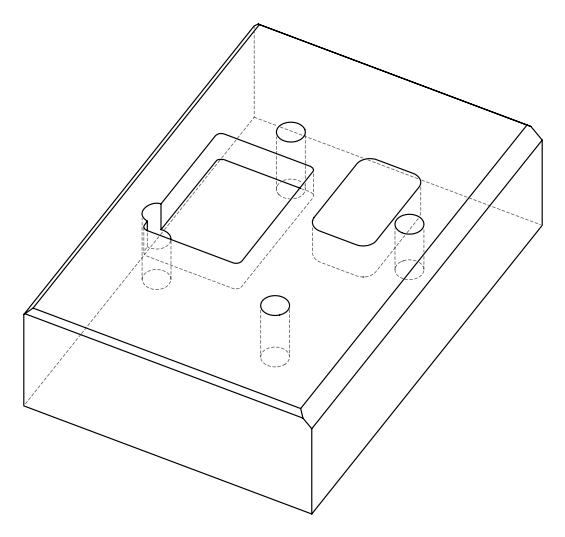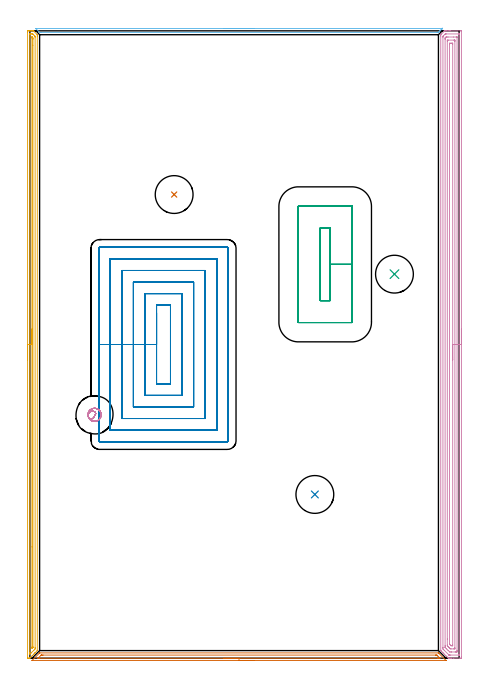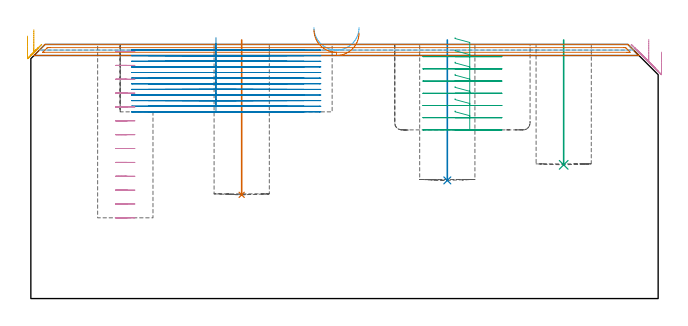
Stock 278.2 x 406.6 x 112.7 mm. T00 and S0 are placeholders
(PLAN: 10 operations, 4 tool changes, 82.6 min)
(1 INDEXABLE_INSERT_DRILL_BLIND_HOLE_FROM_SOLID | STEP1POCKET | NXT0302_020 | 0.28 min | 31279 mm3)
(2 INDEXABLE_INSERT_DRILL_BLIND_HOLE_FROM_SOLID_1 | STEP1POCKET_2 | NXT0302_020 | 0.25 min | 28259 mm3)
(3 INDEXABLE_INSERT_DRILL_BLIND_HOLE_FROM_SOLID_2 | STEP1POCKET_3 | NXT0302_020 | 0.22 min | 25017 mm3)
(4 AREA_MILL | FG_CHAMFER_SURFACE | UGT0205_001 | 16.49 min | 36503 mm3)
(5 AREA_MILL_1 | FG_CHAMFER_SURFACE_1 | UGT0205_001 | 9.86 min | 8072 mm3)
(6 AREA_MILL_2 | FG_CHAMFER_SURFACE_2 | UGT0205_001 | 2.25 min | 814 mm3)
(7 AREA_MILL_3 | FG_CHAMFER_SURFACE_3 | UGT0205_001 | 4.41 min | 3145 mm3)
(8 MILL_RECTANGULAR_POCKET | POCKET_RECTANGULAR_STRAIGHT | NXT0201_013 | Follow Part, ap 2.5, ae 75% | 40.85 min | 381524 mm3)
(9 MILL_RECTANGULAR_POCKET_1 | POCKET_RECTANGULAR_STRAIGHT_1 | NXT0201_007 | Follow Part, ap 6.25, ae 75% | 5.74 min | 222619 mm3)
(10 MILL_BLIND_HOLE_FROM_SOLID_MATERIAL | STEP1POCKET_1 | NXT0201_012 | Spiral | 2.22 min | 27479 mm3)
(TOOL NXT0302_020 | Index. Insert Drill 24.5mm [880-D2450L25-03] | D24.5 PA176 FL74 Z2)
(TOOL UGT0205_001 | Chamfer Mill 20 x 3 x 45 deg. | D20 FL50 Z2)
(TOOL NXT0201_013 | ENDMILL 10mm | D10 FL30 Z4)
(TOOL NXT0201_007 | ENDMILL 25mm [R216.25-25050GCK54P 1620] | D25 R3 FL54 Z5)
(TOOL NXT0201_012 | ENDMILL 16mm [2P460-1600-NA 1630] | D16 FL38 Z6)
(OP 1 INDEXABLE_INSERT_DRILL_BLIND_HOLE_FROM_SOLID)
G17 G21 G94 G90
T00 M6
G54
G17 G0 G90 X93.5 Y300.5 S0 M3
G43 Z122.7 H1
G94 G81 G98 Z46. F250. R114.7
G80
M5
M2
(OP 2 INDEXABLE_INSERT_DRILL_BLIND_HOLE_FROM_SOLID_1)
G17 G21 G94 G90
T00 M6
G54
G17 G0 G90 X184.7 Y106.1 S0 M3
G43 Z122.7 H1
G94 G81 G98 Z52.4 F250. R114.7
G80
M5
M2
(OP 3 INDEXABLE_INSERT_DRILL_BLIND_HOLE_FROM_SOLID_2)
G17 G21 G94 G90
T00 M6
G54
G17 G0 G90 X236.3 Y248.9 S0 M3
G43 Z122.7 H1
G94 G81 G98 Z59.3 F250. R114.7
G80
M5
M2
(OP 4 AREA_MILL)
G17 G21 G94 G90
T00 M6
G54
G17 G0 G90 X279.7 Y213.3 S1061 M3
G43 Z122.7 H0
Z109.3
G94 G1 Y213.262 Z108.428 F250.
Y213.148 Z107.564
Y212.959 Z106.712
Y212.697 Z105.88
Y212.363 Z105.074
Y211.96 Z104.3
Y211.492 Z103.564
Y210.96 Z102.872
Y210.371 Z102.229
Y209.728 Z101.64
Y209.036 Z101.108
Y208.3 Z100.64
Y207.526 Z100.237
Y206.72 Z99.903
Y205.888 Z99.641
Y205.037 Z99.452
Y204.172 Z99.338
Y203.3 Z99.3
Y0.996
X279.699 Y0.612 Z99.301
X279.695 Y0.109 Z99.303
X279.692 Y0.009 Z99.306
X279.196 Y0. Z99.801
X274.77 Z104.224
X273.328 Z105.669
X273. Z105.996
X272.345 Z106.655
X271.885 Z107.115
X271.23 Y0.008 Z107.77
X271.202 Y0.01 Z107.798
X271.038 Y0.165 Z107.962
X270.62 Y0.58 Z108.38
X270.29 Y0.909 Z108.708
X269.637 Y1.563 Z109.363
X269.459 Y1.739 Z109.537
X268.774 Y2.426 Z110.226
X268.574 Y2.624 Z110.422
X267.912 Y3.289 Z111.088
X267.689 Y3.509 Z111.307
X267.049 Y4.151 Z111.951
X266.523 Y4.677 Z112.477
X266.369 Y4.833 Z112.629
X266.304 Y4.905 Z112.69
X266.3 Y5.076 Z112.7
Y403.31
X266.303 Y404.082 Z112.693
X266.305 Y404.103 Z112.691
X266.403 Y404.203 Z112.595
X266.745 Y404.545 Z112.255
X268.655 Y406.455 Z110.344
X268.693 Y406.495 Z110.303
X268.798 Y406.59 Z110.194
X268.899 Y406.599 Z110.093
X269.344 Y406.6 Z109.655
X269.689 Z109.31
X270.344 Z108.651
X271.557 Z107.44
X272.115 Z106.88
X272.721 Z106.274
X279.196 Z99.801
X279.477 Y406.598 Z99.52
X279.692 Y406.59 Z99.306
X279.699 Y406.374 Z99.299
X279.7 Y203.3 Z99.3
X278.286 Z100.714
X278.285 Y2.181 Z100.715
X278.284 Y2.072 Z100.716
X278.281 Y2.02 Z100.719
X278.28 Y2.013 Z100.72
X278.266 Y2.009 Z100.735
X278.214 Y2.005 Z100.786
X277.819 Y2. Z101.181
X272.509 Z106.491
X272.115 Y2.002 Z106.885
X271.721 Y2.008 Z107.279
X271.67 Y2.01 Z107.33
X271.635 Y2.027 Z107.365
X271.58 Y2.077 Z107.42
X271.47 Y2.182 Z107.53
X271.252 Y2.397 Z107.748
X268.574 Y5.076 Z110.426
X267.721 Y5.936 Z111.279
X267.72 Y5.969 Z111.28
X267.714 Y6.836 Z111.286
Y6.862
Y402.417
X267.72 Y402.85 Z111.28
X267.723 Y403.061 Z111.277
X267.827 Y403.171 Z111.173
X267.961 Y403.31 Z111.039
X268.854 Y404.203 Z110.146
X269.163 Y404.501 Z109.837
X269.264 Y404.59 Z109.736
X269.459 Y404.593 Z109.541
X269.951 Y404.599 Z109.049
X277.918 Z101.082
X278.159 Y404.595 Z100.841
X278.266 Y404.59 Z100.734
X278.279 Y404.587 Z100.721
X278.281 Y404.57 Z100.719
X278.284 Y404.522 Z100.716
X278.285 Y404.424 Z100.715
X278.286 Y404.228 Z100.714
Y203.3
X276.872 Z102.128
X276.871 Y5.076 Z102.129
X276.87 Y4.744 Z102.13
X276.866 Y4.183 Z102.134
X276.865 Y4.026 Z102.135
X276.714 Y4.009 Z102.286
X276.541 Y4.004 Z102.459
X275.837 Y4. Z103.163
X275.656 Z103.344
X273.182 Z105.818
X273. Z106.
X272.293 Y4.004 Z106.707
X272.115 Y4.01 Z106.885
X271.927 Y4.183 Z107.073
X271.23 Y4.871 Z107.77
X271.023 Y5.076 Z107.977
X270.13 Y5.969 Z108.87
X269.459 Y6.642 Z109.541
X269.243 Y6.862 Z109.757
X269.17 Y6.944 Z109.83
X269.135 Y6.992 Z109.865
X269.134 Y7.029 Z109.866
X269.131 Y7.193 Z109.869
X269.129 Y7.755 Z109.871
Y8.088
Y400.964
X269.13 Y401.524 Z109.87
X269.132 Y401.854 Z109.868
X269.135 Y401.967 Z109.865
X269.146 Y402.035 Z109.854
X269.488 Y402.388 Z109.512
X269.517 Y402.417 Z109.483
X269.685 Y402.574 Z109.315
X269.981 Y402.59 Z109.019
X270.165 Y402.598 Z108.835
X270.344 Y402.599 Z108.656
X271.048 Y402.6 Z107.952
X274.589 Z104.411
X276.359 Z102.641
X276.541 Y402.599 Z102.459
X276.722 Y402.595 Z102.278
X276.843 Y402.59 Z102.157
X276.866 Y402.583 Z102.134
X276.867 Y402.567 Z102.133
X276.869 Y402.528 Z102.131
X276.871 Y402.417 Z102.129
X276.872 Y203.3 Z102.128
X275.457 Z103.543
Y6.862
X275.455 Y6.171 Z103.545
X275.453 Y6.07 Z103.547
X275.451 Y6.018 Z103.549
X275.411 Y6.01 Z103.589
X274.74 Y6. Z104.26
X272.968 Y6.001 Z106.032
X272.538 Y6.023 Z106.462
X272.115 Y6.439 Z106.885
X271.687 Y6.862 Z107.313
X271.23 Y7.32 Z107.77
X270.797 Y7.755 Z108.203
X270.651 Y7.91 Z108.349
X270.55 Y8.02 Z108.45
X270.548 Y8.102 Z108.452
X270.544 Y8.447 Z108.456
X270.543 Y12.389 Z108.457
Y399.738
X270.545 Y400.429 Z108.455
X270.547 Y400.529 Z108.453
X270.549 Y400.582 Z108.451
X270.589 Y400.59 Z108.411
X271.26 Y400.6 Z107.74
X274.801 Z104.199
X275.206 Y400.596 Z103.794
X275.408 Y400.591 Z103.592
X275.451 Y400.589 Z103.549
X275.453 Y400.554 Z103.547
X275.455 Y400.495 Z103.545
X275.457 Y399.938 Z103.543
Y399.738
Y203.3
X274.043 Z104.957
X274.042 Y8.489 Z104.958
X274.041 Y8.329 Z104.959
X274.036 Y8.02 Z104.964
X273.885 Y8.01 Z105.115
X273.638 Y8.004 Z105.362
X273. Y8.01 Z106.
X272.356 Y8.648 Z106.644
X272.115 Y8.896 Z106.885
X271.964 Y9.068 Z107.036
X271.959 Y9.381 Z107.041
X271.958 Y9.541 Z107.042
Y398.111
X271.959 Y398.271 Z107.041
X271.964 Y398.58 Z107.036
X272.115 Y398.59 Z106.885
X272.361 Y398.597 Z106.639
X273. Y398.6 Z106.
X273.243 Z105.757
X273.885 Y398.596 Z105.115
X273.977 Y398.594 Z105.023
X274.027 Y398.591 Z104.973
X274.036 Y398.43 Z104.964
X274.041 Y398.111 Z104.959
X274.042 Y397.952 Z104.958
X274.043 Y203.3 Z104.957
Y202.428 Z104.995
Y201.564 Z105.109
Y200.712 Z105.298
Y199.88 Z105.56
Y199.074 Z105.894
Y198.3 Z106.297
Y197.564 Z106.765
Y196.872 Z107.296
Y196.229 Z107.886
Y195.64 Z108.529
Y195.109 Z109.221
Y194.64 Z109.957
Y194.237 Z110.731
Y193.903 Z111.537
Y193.641 Z112.369
Y193.452 Z113.22
Y193.338 Z114.085
Y193.3 Z114.957
G0 Z122.7
M5
M2
(OP 5 AREA_MILL_1)
G17 G21 G94 G90
T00 M6
G54
G17 G0 G90 X-1.5 Y193.3 S1061 M3
G43 Z122.7 H0
Z116.4
G94 G1 Y193.338 Z115.528 F250.
Y193.452 Z114.663
Y193.641 Z113.812
Y193.903 Z112.98
Y194.237 Z112.174
Y194.64 Z111.4
Y195.108 Z110.664
Y195.64 Z109.972
Y196.229 Z109.329
Y196.872 Z108.739
Y197.564 Z108.208
Y198.3 Z107.74
Y199.074 Z107.337
Y199.88 Z107.003
Y200.712 Z106.741
Y201.564 Z106.552
Y202.428 Z106.438
Y203.3 Z106.4
Y405.596
X-1.499 Y405.988 Z106.401
X-1.494 Y406.483 Z106.402
X-1.491 Y406.591 Z106.405
X-1.004 Y406.6 Z106.89
X-0.447 Z107.45
X-0.119 Z107.777
X0.438 Z108.334
X0.765 Z108.661
X1.42 Z109.32
X2.092 Z109.992
X2.209 Y406.599 Z110.108
X2.3 Y406.59 Z110.195
X2.395 Y406.505 Z110.294
X4.698 Y404.203 Z112.597
X4.75 Y404.147 Z112.649
X4.794 Y404.095 Z112.692
X4.8 Y403.31 Z112.7
Y5.076
X4.797 Y4.905 Z112.685
X4.776 Y4.873 Z112.669
X4.746 Y4.846 Z112.646
X3.489 Y3.588 Z111.387
X3.419 Y3.518 Z111.316
X3.22 Y3.32 Z111.12
X3.19 Y3.29 Z111.09
X2.535 Y2.633 Z110.431
X2.359 Y2.459 Z110.259
X2.298 Y2.398 Z110.198
X1.65 Y1.749 Z109.547
X1.498 Y1.598 Z109.398
X0.176 Y0.274 Z108.073
X0.065 Y0.165 Z107.962
X-0.101 Y0.01 Z107.798
X-0.119 Y0.008 Z107.78
X-0.774 Y0. Z107.125
X-1.244 Z106.656
X-1.493 Y0.01 Z106.405
X-1.5 Y0.066 Z106.4
Y203.3
X-0.086 Z107.814
Y404.203
X-0.084 Y404.417 Z107.816
X-0.082 Y404.524 Z107.818
X-0.079 Y404.575 Z107.821
X-0.071 Y404.59 Z107.829
X-0.022 Y404.592 Z107.878
X0.373 Y404.599 Z108.273
X0.765 Y404.6 Z108.665
X1.256 Z109.156
X1.65 Y404.597 Z109.55
X1.781 Y404.593 Z109.681
X1.828 Y404.59 Z109.728
X1.87 Y404.568 Z109.77
X1.945 Y404.497 Z109.845
X2.247 Y404.203 Z110.147
X2.535 Y403.915 Z110.435
X3.139 Y403.31 Z111.039
X3.342 Y403.099 Z111.242
X3.375 Y403.063 Z111.275
X3.379 Y403.039 Z111.279
X3.382 Y402.987 Z111.282
X3.384 Y402.88 Z111.284
X3.386 Y402.451 Z111.286
Y6.862
X3.38 Y6.008 Z111.28
X3.379 Y5.969 Z111.279
X2.969 Y5.531 Z110.869
X2.535 Y5.084 Z110.435
X0.741 Y3.29 Z108.641
X0.303 Y2.864 Z108.203
X-0.079 Y2.512 Z107.821
X-0.086 Y3.256 Z107.814
Y3.29
Y203.3
X1.328 Z109.228
X1.329 Y401.848 Z109.229
X1.331 Y402.417 Z109.231
X1.333 Y402.58 Z109.233
X1.335 Y402.589 Z109.235
X1.355 Y402.593 Z109.255
X1.38 Z109.28
X1.4 Y402.589 Z109.3
X1.436 Y402.557 Z109.336
X1.583 Y402.417 Z109.483
X1.65 Y402.35 Z109.55
X1.853 Y402.141 Z109.753
X1.952 Y402.037 Z109.852
X1.964 Y401.848 Z109.864
X1.968 Y401.524 Z109.868
X1.971 Y401.2 Z109.871
X1.972 Y397.258 Z109.872
X1.971 Y7.431 Z109.871
X1.968 Y7.146 Z109.868
X1.965 Y7.005 Z109.865
X1.963 Y6.974 Z109.863
X1.935 Y6.942 Z109.835
X1.862 Y6.862 Z109.762
X1.756 Y6.755 Z109.656
X1.65 Y6.65 Z109.55
X1.544 Y6.547 Z109.444
X1.344 Y6.355 Z109.244
X1.335 Y6.538 Z109.235
X1.332 Y6.862 Z109.232
X1.329 Y7.186 Z109.229
X1.328 Y72.136 Z109.228
Y203.3
Y204.172 Z109.266
Y205.036 Z109.38
Y205.888 Z109.569
Y206.72 Z109.831
Y207.526 Z110.165
Y208.3 Z110.568
Y209.036 Z111.037
Y209.728 Z111.568
Y210.371 Z112.157
Y210.96 Z112.801
Y211.492 Z113.493
Y211.96 Z114.228
Y212.363 Z115.002
Y212.697 Z115.808
Y212.959 Z116.64
Y213.148 Z117.492
Y213.262 Z118.357
Y213.3 Z119.228
G0 Z122.7
M5
M2
(OP 6 AREA_MILL_2)
G17 G21 G94 G90
T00 M6
G54
G17 G0 G90 X125.55 Y408.1 S1061 M3
G43 Z122.7 H0
Z120.2
G94 G1 X125.588 Z119.328 F250.
X125.702 Z118.463
X125.891 Z117.612
X126.153 Z116.78
X126.487 Z115.974
X126.89 Z115.2
X127.358 Z114.464
X127.89 Z113.772
X128.479 Z113.129
X129.122 Z112.54
X129.814 Z112.008
X130.55 Z111.54
X131.324 Z111.137
X132.13 Z110.803
X132.962 Z110.541
X133.813 Z110.352
X134.678 Z110.238
X135.55 Z110.2
X267.25
X267.293 Y408.099 Z110.199
X267.294 Y408.097 Z110.201
X267.293 Y408.093 Z110.205
X266.698 Y407.498 Z110.801
X266.49 Y407.288 Z111.008
X265.901 Y406.701 Z111.599
X265.806 Y406.606 Z111.693
X265.614 Y406.412 Z111.884
X265.174 Y405.974 Z112.325
X264.914 Y405.714 Z112.583
X264.802 Y405.605 Z112.691
X264.022 Y405.6 Z112.7
X7.078
X6.318 Y405.604 Z112.693
X6.298 Y405.605 Z112.691
X6.186 Y405.713 Z112.584
X3.955 Y407.945 Z110.355
X3.807 Y408.092 Z110.207
X3.955 Y408.1 Z110.2
X135.55
X136.422 Z110.238
X137.286 Z110.352
X138.138 Z110.541
X138.97 Z110.803
X139.776 Z111.137
X140.55 Z111.54
X141.286 Z112.008
X141.978 Z112.54
X142.621 Z113.129
X143.21 Z113.772
X143.741 Z114.464
X144.21 Z115.2
X144.613 Z115.974
X144.947 Z116.78
X145.209 Z117.612
X145.398 Z118.463
X145.512 Z119.328
X145.55 Z120.2
G0 Z122.7
M5
M2
(OP 7 AREA_MILL_3)
G17 G21 G94 G90
T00 M6
G54
G17 G0 G90 X145.55 Y-1.5 S1061 M3
G43 Z122.7 H0
Z117.8
G94 G1 X145.512 Z116.928 F250.
X145.398 Z116.063
X145.209 Z115.212
X144.947 Z114.38
X144.613 Z113.574
X144.21 Z112.8
X143.742 Z112.064
X143.21 Z111.372
X142.621 Z110.729
X141.978 Z110.14
X141.286 Z109.608
X140.55 Z109.14
X139.776 Z108.737
X138.97 Z108.403
X138.138 Z108.141
X137.287 Z107.952
X136.422 Z107.838
X135.55 Z107.8
X1.486 Y-1.499 Z107.799
X1.429 Y-1.496 Z107.803
X1.418 Y-1.493 Z107.804
X1.456 Y-1.443 Z107.855
X6.035 Y3.136 Z112.435
X6.23 Y3.328 Z112.625
X6.305 Y3.397 Z112.689
X6.482 Y3.4 Z112.7
X264.618
X264.795 Y3.397 Z112.689
X264.875 Y3.327 Z112.624
X265.065 Y3.136 Z112.435
X265.078 Y3.123 Z112.422
X269.644 Y-1.443 Z107.855
X269.682 Y-1.493 Z107.804
X269.671 Y-1.496 Z107.803
X269.614 Y-1.499 Z107.799
X135.55 Y-1.5 Z107.8
Y-0.086 Z109.214
X5.926
X5.589 Y-0.084 Z109.216
X5.309 Y-0.081 Z109.219
X5.289 Y-0.079 Z109.221
X5.294 Y-0.067 Z109.233
X5.33 Y-0.027 Z109.273
X5.589 Y0.239 Z109.539
X7.158 Y1.808 Z111.108
X7.246 Y1.893 Z111.193
X7.308 Y1.95 Z111.25
X7.342 Y1.979 Z111.279
X7.375 Y1.98 Z111.28
X7.653 Y1.984 Z111.284
X8.268 Y1.985 Z111.285
X8.544 Y1.986 Z111.286
X262.832 Y1.985 Z111.285
X263.108 Y1.984 Z111.284
X263.725 Y1.979 Z111.279
X263.761 Y1.978 Z111.278
X263.802 Y1.941 Z111.241
X263.886 Y1.861 Z111.161
X264.049 Y1.7 Z111.
X264.366 Y1.384 Z110.684
X265.511 Y0.236 Z109.536
X265.807 Y-0.068 Z109.232
X265.511 Y-0.079 Z109.221
X265.233 Y-0.082 Z109.218
X264.618 Y-0.085 Z109.215
X264.343 Y-0.086 Z109.214
X135.55
X134.678 Z109.252
X133.814 Z109.366
X132.962 Z109.555
X132.13 Z109.817
X131.324 Z110.151
X130.55 Z110.554
X129.814 Z111.023
X129.122 Z111.554
X128.479 Z112.143
X127.89 Z112.786
X127.359 Z113.478
X126.89 Z114.214
X126.487 Z114.988
X126.153 Z115.794
X125.891 Z116.626
X125.702 Z117.478
X125.588 Z118.343
X125.55 Z119.214
G0 Z122.7
M5
M2
(OP 8 MILL_RECTANGULAR_POCKET)
G17 G21 G94 G90
T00 M6
G54
G17 G0 G90 X82.1 Y223.795 S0 M3
G43 Z122.7 H0
Z115.7
G94 G1 Y203.3 Z110.208 F250.
Y177.8 F500.
X91.1
Y228.8
X82.1
Y203.3
X74.6
Y170.3
X98.6
Y236.3
X74.6
Y203.3
X67.1
Y162.8
X106.1
Y243.8
X67.1
Y203.3
X59.6
Y169.731
Y155.3
X113.6
Y251.3
X59.6
Y203.3
X52.1
Y169.731
Y147.8
X121.1
Y258.8
X52.1
Y203.3
X44.6
Y140.9
G3 X45.2 Y140.3 R0.6
G1 X128.
G3 X128.6 Y140.9 R0.6
G1 Y265.7
G3 X128. Y266.3 R0.6
G1 X45.2
G3 X44.6 Y265.7 R0.6
G1 Y203.3
Y202.3
G0 X82.1 Y223.795 Z113.208
G1 Y203.3 Z107.717 F250.
Y177.8 F500.
X91.1
Y228.8
X82.1
Y203.3
X74.6
Y170.3
X98.6
Y236.3
X74.6
Y203.3
X67.1
Y162.8
X106.1
Y243.8
X67.1
Y203.3
X59.6
Y155.3
X113.6
Y251.3
X59.6
Y203.3
X52.1
Y147.8
X121.1
Y258.8
X52.1
Y203.3
X44.6
Y140.9
G3 X45.2 Y140.3 R0.6
G1 X128.
G3 X128.6 Y140.9 R0.6
G1 Y265.7
G3 X128. Y266.3 R0.6
G1 X45.2
G3 X44.6 Y265.7 R0.6
G1 Y203.3
Y202.3
G0 X82.1 Y223.795 Z110.717
G1 Y203.3 Z105.225 F250.
Y177.8 F500.
X91.1
Y228.8
X82.1
Y203.3
X74.6
Y170.3
X98.6
Y236.3
X74.6
Y203.3
X67.1
Y162.8
X106.1
Y243.8
X67.1
Y203.3
X59.6
Y169.731
Y155.3
X113.6
Y251.3
X59.6
Y203.3
X52.1
Y169.731
Y147.8
X121.1
Y258.8
X52.1
Y203.3
X44.6
Y140.9
G3 X45.2 Y140.3 R0.6
G1 X128.
G3 X128.6 Y140.9 R0.6
G1 Y265.7
G3 X128. Y266.3 R0.6
G1 X45.2
G3 X44.6 Y265.7 R0.6
G1 Y203.3
Y202.3
G0 X82.1 Y223.795 Z108.225
G1 Y203.3 Z102.733 F250.
Y177.8 F500.
X91.1
Y228.8
X82.1
Y203.3
X74.6
Y170.3
X98.6
Y236.3
X74.6
Y203.3
X67.1
Y162.8
X106.1
Y243.8
X67.1
Y203.3
X59.6
Y155.3
X113.6
Y251.3
X59.6
Y203.3
X52.1
Y169.731
Y147.8
X121.1
Y258.8
X52.1
Y203.3
X44.6
Y140.9
G3 X45.2 Y140.3 R0.6
G1 X128.
G3 X128.6 Y140.9 R0.6
G1 Y265.7
G3 X128. Y266.3 R0.6
G1 X45.2
G3 X44.6 Y265.7 R0.6
G1 Y203.3
Y202.3
G0 X82.1 Y223.795 Z105.733
G1 Y203.3 Z100.242 F250.
Y177.8 F500.
X91.1
Y228.8
X82.1
Y203.3
X74.6
Y170.3
X98.6
Y236.3
X74.6
Y203.3
X67.1
Y162.8
X106.1
Y243.8
X67.1
Y203.3
X59.6
Y155.3
X113.6
Y251.3
X59.6
Y203.3
X52.1
Y169.731
Y147.8
X121.1
Y258.8
X52.1
Y203.3
X44.6
Y140.9
G3 X45.2 Y140.3 R0.6
G1 X128.
G3 X128.6 Y140.9 R0.6
G1 Y265.7
G3 X128. Y266.3 R0.6
G1 X45.2
G3 X44.6 Y265.7 R0.6
G1 Y203.3
Y202.3
G0 X82.1 Y223.795 Z103.242
G1 Y203.3 Z97.75 F250.
Y177.8 F500.
X91.1
Y228.8
X82.1
Y203.3
X74.6
Y170.3
X98.6
Y236.3
X74.6
Y203.3
X67.1
Y162.8
X106.1
Y243.8
X67.1
Y203.3
X59.6
Y155.3
X113.6
Y251.3
X59.6
Y203.3
X52.1
Y169.731
Y147.8
X121.1
Y258.8
X52.1
Y203.3
X44.6
Y140.9
G3 X45.2 Y140.3 R0.6
G1 X128.
G3 X128.6 Y140.9 R0.6
G1 Y265.7
G3 X128. Y266.3 R0.6
G1 X45.2
G3 X44.6 Y265.7 R0.6
G1 Y203.3
Y202.3
G0 X82.1 Y223.795 Z100.75
G1 Y203.3 Z95.258 F250.
Y177.8 F500.
X91.1
Y228.8
X82.1
Y203.3
X74.6
Y170.3
X98.6
Y236.3
X74.6
Y203.3
X67.1
Y162.8
X106.1
Y243.8
X67.1
Y203.3
X59.6
Y155.3
X113.6
Y251.3
X59.6
Y203.3
X52.1
Y169.731
Y147.8
X121.1
Y258.8
X52.1
Y203.3
X44.6
Y140.9
G3 X45.2 Y140.3 R0.6
G1 X128.
G3 X128.6 Y140.9 R0.6
G1 Y265.7
G3 X128. Y266.3 R0.6
G1 X45.2
G3 X44.6 Y265.7 R0.6
G1 Y203.3
Y202.3
G0 X82.1 Y223.795 Z98.258
G1 Y203.3 Z92.767 F250.
Y177.8 F500.
X91.1
Y228.8
X82.1
Y203.3
X74.6
Y170.3
X98.6
Y236.3
X74.6
Y203.3
X67.1
Y162.8
X106.1
Y243.8
X67.1
Y203.3
X59.6
Y155.3
X113.6
Y251.3
X59.6
Y203.3
X52.1
Y169.731
Y147.8
X121.1
Y258.8
X52.1
Y203.3
X44.6
Y140.9
G3 X45.2 Y140.3 R0.6
G1 X128.
G3 X128.6 Y140.9 R0.6
G1 Y265.7
G3 X128. Y266.3 R0.6
G1 X45.2
G3 X44.6 Y265.7 R0.6
G1 Y203.3
Y202.3
G0 X82.1 Y223.795 Z95.767
G1 Y203.3 Z90.275 F250.
Y177.8 F500.
X91.1
Y228.8
X82.1
Y203.3
X74.6
Y170.3
X98.6
Y236.3
X74.6
Y203.3
X67.1
Y162.8
X106.1
Y243.8
X67.1
Y203.3
X59.6
Y155.3
X113.6
Y251.3
X59.6
Y203.3
X52.1
Y169.731
Y147.8
X121.1
Y258.8
X52.1
Y203.3
X44.6
Y140.9
G3 X45.2 Y140.3 R0.6
G1 X128.
G3 X128.6 Y140.9 R0.6
G1 Y265.7
G3 X128. Y266.3 R0.6
G1 X45.2
G3 X44.6 Y265.7 R0.6
G1 Y203.3
Y202.3
G0 X82.1 Y223.795 Z93.275
G1 Y203.3 Z87.783 F250.
Y177.8 F500.
X91.1
Y228.8
X82.1
Y203.3
X74.6
Y170.3
X98.6
Y236.3
X74.6
Y203.3
X67.1
Y162.8
X106.1
Y243.8
X67.1
Y203.3
X59.6
Y155.3
X113.6
Y251.3
X59.6
Y203.3
X52.1
Y169.731
Y147.8
X121.1
Y258.8
X52.1
Y203.3
X44.6
Y140.9
G3 X45.2 Y140.3 R0.6
G1 X128.
G3 X128.6 Y140.9 R0.6
G1 Y265.7
G3 X128. Y266.3 R0.6
G1 X45.2
G3 X44.6 Y265.7 R0.6
G1 Y203.3
Y202.3
G0 X82.1 Y223.795 Z90.783
G1 Y203.3 Z85.292 F250.
Y177.8 F500.
X91.1
Y228.8
X82.1
Y203.3
X74.6
Y170.3
X98.6
Y236.3
X74.6
Y203.3
X67.1
Y162.8
X106.1
Y243.8
X67.1
Y203.3
X59.6
Y155.3
X113.6
Y251.3
X59.6
Y203.3
X52.1
Y169.731
Y147.8
X121.1
Y258.8
X52.1
Y203.3
X44.6
Y140.9
G3 X45.2 Y140.3 R0.6
G1 X128.
G3 X128.6 Y140.9 R0.6
G1 Y265.7
G3 X128. Y266.3 R0.6
G1 X45.2
G3 X44.6 Y265.7 R0.6
G1 Y203.3
Y202.3
G0 X82.1 Y223.795 Z88.292
G1 Y203.3 Z82.8 F250.
Y177.8 F500.
X91.1
Y228.8
X82.1
Y203.3
X74.6
Y170.3
X98.6
Y236.3
X74.6
Y203.3
X67.1
Y162.8
X106.1
Y243.8
X67.1
Y203.3
X59.6
Y155.3
X113.6
Y251.3
X59.6
Y203.3
X52.1
Y169.731
Y147.8
X121.1
Y258.8
X52.1
Y203.3
X44.6
Y140.9
G3 X45.2 Y140.3 R0.6
G1 X128.
G3 X128.6 Y140.9 R0.6
G1 Y265.7
G3 X128. Y266.3 R0.6
G1 X45.2
G3 X44.6 Y265.7 R0.6
G1 Y203.3
Y202.3
G0 Z122.7
M5
M2
(OP 9 MILL_RECTANGULAR_POCKET_1)
G17 G21 G94 G90
T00 M6
G54
G17 G0 G90 X188.15 Y233.152 S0 M3
G43 Z122.7 H1
Z115.7
G94 G1 Y231.75 Z115.324 F250.
X194.65 Z113.582
Y255.25 Z107.286
Y278.75 F500.
X188.15
Y231.75
X194.65
Y255.25
X208.9
Y292.8
G3 X208.7 Y293. R0.2
G1 X174.1
G3 X173.9 Y292.8 R0.2
G1 Y217.7
G3 X174.1 Y217.5 R0.2
G1 X208.7
G3 X208.9 Y217.7 R0.2
G1 Y255.25
Y256.25
G0 X188.15 Y233.152 Z110.286
G1 Y231.75 Z109.91 F250.
X194.65 Z108.168
Y255.25 Z101.871
Y278.75 F500.
X188.15
Y231.75
X194.65
Y255.25
X208.9
Y292.8
G3 X208.7 Y293. R0.2
G1 X174.1
G3 X173.9 Y292.8 R0.2
G1 Y217.7
G3 X174.1 Y217.5 R0.2
G1 X208.7
G3 X208.9 Y217.7 R0.2
G1 Y255.25
Y256.25
G0 X188.15 Y233.152 Z104.871
G1 Y231.75 Z104.496 F250.
X194.65 Z102.754
Y255.25 Z96.457
Y278.75 F500.
X188.15
Y231.75
X194.65
Y255.25
X208.9
Y292.8
G3 X208.7 Y293. R0.2
G1 X174.1
G3 X173.9 Y292.8 R0.2
G1 Y217.7
G3 X174.1 Y217.5 R0.2
G1 X208.7
G3 X208.9 Y217.7 R0.2
G1 Y255.25
Y256.25
G0 X188.15 Y233.152 Z99.457
G1 Y231.75 Z99.081 F250.
X194.65 Z97.34
Y255.25 Z91.043
Y278.75 F500.
X188.15
Y231.75
X194.65
Y255.25
X208.9
Y292.8
G3 X208.7 Y293. R0.2
G1 X174.1
G3 X173.9 Y292.8 R0.2
G1 Y217.7
G3 X174.1 Y217.5 R0.2
G1 X208.7
G3 X208.9 Y217.7 R0.2
G1 Y255.25
Y256.25
G0 X188.15 Y233.152 Z94.043
G1 Y231.75 Z93.667 F250.
X194.65 Z91.925
Y255.25 Z85.629
Y278.75 F500.
X188.15
Y231.75
X194.65
Y255.25
X208.9
Y292.8
G3 X208.7 Y293. R0.2
G1 X174.1
G3 X173.9 Y292.8 R0.2
G1 Y217.7
G3 X174.1 Y217.5 R0.2
G1 X208.7
G3 X208.9 Y217.7 R0.2
G1 Y255.25
Y256.25
G0 X188.15 Y233.152 Z88.629
G1 Y231.75 Z88.253 F250.
X194.65 Z86.511
Y255.25 Z80.214
Y278.75 F500.
X188.15
Y231.75
X194.65
Y255.25
X208.9
Y292.8
G3 X208.7 Y293. R0.2
G1 X174.1
G3 X173.9 Y292.8 R0.2
G1 Y217.7
G3 X174.1 Y217.5 R0.2
G1 X208.7
G3 X208.9 Y217.7 R0.2
G1 Y255.25
Y256.25
G0 X188.15 Y233.152 Z83.214
G1 Y231.75 Z82.838 F250.
X194.65 Z81.097
Y255.25 Z74.8
Y278.75 F500.
X188.15
Y231.75
X194.65
Y255.25
X208.9
Y292.8
G3 X208.7 Y293. R0.2
G1 X174.1
G3 X173.9 Y292.8 R0.2
G1 Y217.7
G3 X174.1 Y217.5 R0.2
G1 X208.7
G3 X208.9 Y217.7 R0.2
G1 Y255.25
Y256.25
G0 Z122.7
M5
M2
(OP 10 MILL_BLIND_HOLE_FROM_SOLID_MATERIAL)
G17 G21 G94 G90
T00 M6
G54
G17 G0 G90 X41.9 Y157.7 S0 M3
G43 Z122.7 H1
Z109.554
G94 G3 X42.621 Y158.495 R0.724 F250.
X41.692 Y159.815 R1.637
X38.753 Y159.523 R2.87
X37.732 Y156.871 R2.659
X42.729 Y153.532 R4.25
X37.732 Y156.871 R-4.25
X40.23 Y155.201 R2.125
X41.9 Y157.7 R2.125
G0 Z103.408
G3 X42.621 Y158.495 R0.724
X41.692 Y159.815 R1.637
X38.753 Y159.523 R2.87
X37.732 Y156.871 R2.659
X42.729 Y153.532 R4.25
X37.732 Y156.871 R-4.25
X40.23 Y155.201 R2.125
X41.9 Y157.7 R2.125
G0 Z97.262
G3 X42.621 Y158.495 R0.724
X41.692 Y159.815 R1.637
X38.753 Y159.523 R2.87
X37.732 Y156.871 R2.659
X42.729 Y153.532 R4.25
X37.732 Y156.871 R-4.25
X40.23 Y155.201 R2.125
X41.9 Y157.7 R2.125
G0 Z91.115
G3 X42.621 Y158.495 R0.724
X41.692 Y159.815 R1.637
X38.753 Y159.523 R2.87
X37.732 Y156.871 R2.659
X42.729 Y153.532 R4.25
X37.732 Y156.871 R-4.25
X40.23 Y155.201 R2.125
X41.9 Y157.7 R2.125
G0 Z84.969
G3 X42.621 Y158.495 R0.724
X41.692 Y159.815 R1.637
X38.753 Y159.523 R2.87
X37.732 Y156.871 R2.659
X42.729 Y153.532 R4.25
X37.732 Y156.871 R-4.25
X40.23 Y155.201 R2.125
X41.9 Y157.7 R2.125
G0 Z78.823
G3 X42.621 Y158.495 R0.724
X41.692 Y159.815 R1.637
X38.753 Y159.523 R2.87
X37.732 Y156.871 R2.659
X42.729 Y153.532 R4.25
X37.732 Y156.871 R-4.25
X40.23 Y155.201 R2.125
X41.9 Y157.7 R2.125
G0 Z72.677
G3 X42.621 Y158.495 R0.724
X41.692 Y159.815 R1.637
X38.753 Y159.523 R2.87
X37.732 Y156.871 R2.659
X42.729 Y153.532 R4.25
X37.732 Y156.871 R-4.25
X40.23 Y155.201 R2.125
X41.9 Y157.7 R2.125
G0 Z66.531
G3 X42.621 Y158.495 R0.724
X41.692 Y159.815 R1.637
X38.753 Y159.523 R2.87
X37.732 Y156.871 R2.659
X42.729 Y153.532 R4.25
X37.732 Y156.871 R-4.25
X40.23 Y155.201 R2.125
X41.9 Y157.7 R2.125
G0 Z60.385
G3 X42.621 Y158.495 R0.724
X41.692 Y159.815 R1.637
X38.753 Y159.523 R2.87
X37.732 Y156.871 R2.659
X42.729 Y153.532 R4.25
X37.732 Y156.871 R-4.25
X40.23 Y155.201 R2.125
X41.9 Y157.7 R2.125
G0 Z54.238
G3 X42.621 Y158.495 R0.724
X41.692 Y159.815 R1.637
X38.753 Y159.523 R2.87
X37.732 Y156.871 R2.659
X42.729 Y153.532 R4.25
X37.732 Y156.871 R-4.25
X40.23 Y155.201 R2.125
X41.9 Y157.7 R2.125
G0 Z48.092
G3 X42.621 Y158.495 R0.724
X41.692 Y159.815 R1.637
X38.753 Y159.523 R2.87
X37.732 Y156.871 R2.659
X42.729 Y153.532 R4.25
X37.732 Y156.871 R-4.25
X40.23 Y155.201 R2.125
X41.9 Y157.7 R2.125
G0 Z41.946
G3 X42.621 Y158.495 R0.724
X41.692 Y159.815 R1.637
X38.753 Y159.523 R2.87
X37.732 Y156.871 R2.659
X42.729 Y153.532 R4.25
X37.732 Y156.871 R-4.25
X40.23 Y155.201 R2.125
X41.9 Y157.7 R2.125
G0 Z35.8
G3 X42.621 Y158.495 R0.724
X41.692 Y159.815 R1.637
X38.753 Y159.523 R2.87
X37.732 Y156.871 R2.659
X42.729 Y153.532 R4.25
X37.732 Y156.871 R-4.25
X40.23 Y155.201 R2.125
X41.9 Y157.7 R2.125
G0 Z122.7
M5
M2
